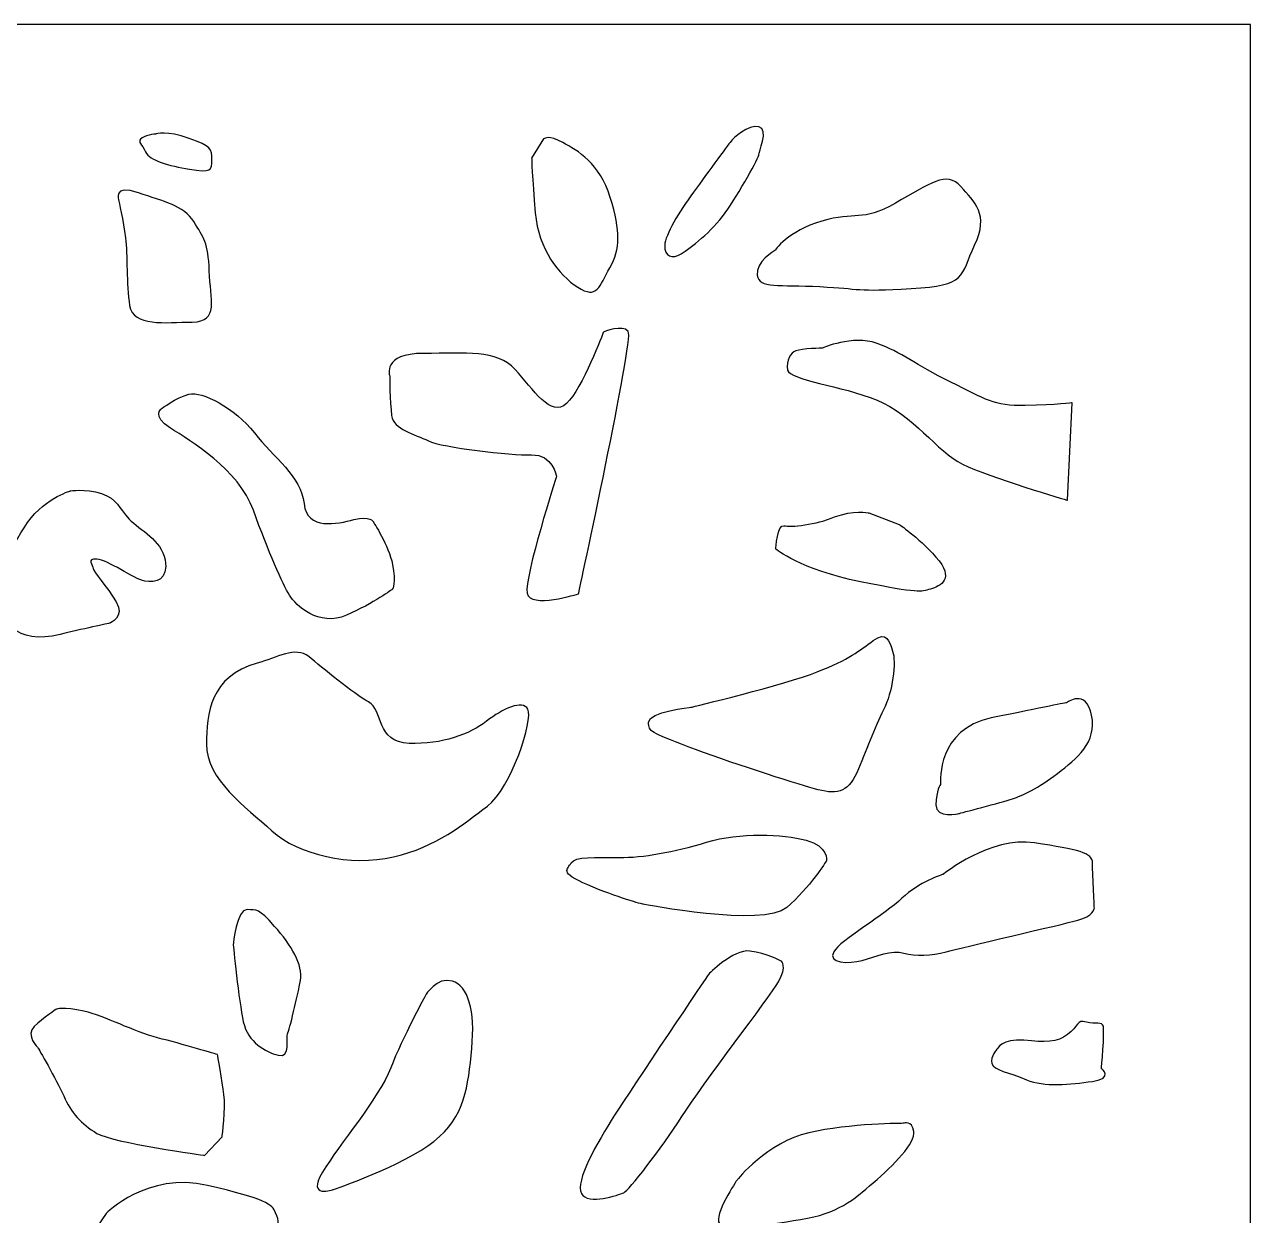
# Model space of a CAD drawing. Header units: centimetres. Extents: x -8.7 to 7.6, y -8.2 to 11.4.
# Drawn here: x 4.993 to 7.594, y 8.882 to 11.408 of the extents above; entities that cross this region are included whole.
import ezdxf

# ---------------------------------------------------------------- set-up
doc = ezdxf.new("R2010")
doc.units = ezdxf.units.CM
doc.header["$MEASUREMENT"] = 0
doc.layers.add('layer 1', color=7, linetype='Continuous')

msp = doc.modelspace()

# ---------------------------------------------------------------- linework, layer by layer
at = {"layer": 'layer 1', "color": 142}
for points, knots in [([(0.02549, 11.40766), (0.02549, 11.40766), (7.59368, 11.40766), (7.59368, 11.40766), (7.59368, 11.40766), (7.59368, 11.40766), (7.59368, -8.21043), (7.59368, -8.21043), (7.59368, -8.21043), (7.59368, -8.21043), (0.02549, -8.21043), (0.02549, -8.21043), (0.02549, -8.21043), (0.02549, -8.21043), (0.02549, 11.40766), (0.02549, 11.40766)], [0, 0, 0, 0, 0.2, 0.2, 0.2, 0.2, 0.4, 0.4, 0.4, 0.4, 0.6, 0.6, 0.6, 0.6, 1, 1, 1, 1]), ([(5.27157, 11.17535), (5.27157, 11.17535), (5.29486, 11.18379), (5.34241, 11.16621), (5.34241, 11.16621), (5.38993, 11.14863), (5.38993, 11.14511), (5.3909, 11.1212), (5.3909, 11.1212), (5.39186, 11.09729), (5.38799, 11.09377), (5.34337, 11.1008), (5.34337, 11.1008), (5.29874, 11.10784), (5.25897, 11.11908), (5.25025, 11.13737), (5.25025, 11.13737), (5.24151, 11.15566), (5.23375, 11.15707), (5.23957, 11.1648), (5.23957, 11.1648), (5.24539, 11.17254), (5.27157, 11.17535), (5.27157, 11.17535)], [0, 0, 0, 0, 0.1428571, 0.1428571, 0.1428571, 0.1428571, 0.2857143, 0.2857143, 0.2857143, 0.2857143, 0.4285714, 0.4285714, 0.4285714, 0.4285714, 0.5714286, 0.5714286, 0.5714286, 0.5714286, 0.7142857, 0.7142857, 0.7142857, 0.7142857, 1, 1, 1, 1]), ([(6.49194, 11.16059), (6.49485, 11.1648), (6.52881, 11.19645), (6.55111, 11.19083), (6.55111, 11.19083), (6.57342, 11.18519), (6.54916, 11.13526), (6.55111, 11.13175), (6.55111, 11.13175), (6.55306, 11.12823), (6.50746, 11.04806), (6.47932, 11.00797), (6.47932, 11.00797), (6.45119, 10.96788), (6.4056, 10.93342), (6.3862, 10.92146), (6.3862, 10.92146), (6.36679, 10.90951), (6.35031, 10.91584), (6.35127, 10.93905), (6.35127, 10.93905), (6.35225, 10.96226), (6.38135, 11.00938), (6.41239, 11.05227), (6.41239, 11.05227), (6.44342, 11.09518), (6.49194, 11.16059), (6.49194, 11.16059)], [0, 0, 0, 0, 0.125, 0.125, 0.125, 0.125, 0.25, 0.25, 0.25, 0.25, 0.375, 0.375, 0.375, 0.375, 0.5, 0.5, 0.5, 0.5, 0.625, 0.625, 0.625, 0.625, 0.75, 0.75, 0.75, 0.75, 1, 1, 1, 1]), ([(6.0942, 11.16551), (6.10002, 11.16621), (6.10293, 11.17395), (6.13495, 11.15707), (6.13495, 11.15707), (6.16695, 11.14019), (6.21352, 11.11417), (6.23584, 11.04103), (6.23584, 11.04103), (6.25815, 10.96788), (6.25718, 10.93271), (6.23487, 10.89192), (6.23487, 10.89192), (6.21256, 10.85114), (6.2077, 10.82441), (6.16695, 10.85044), (6.16695, 10.85044), (6.12622, 10.87646), (6.08354, 10.93131), (6.07675, 11.00797), (6.07675, 11.00797), (6.06996, 11.08463), (6.06898, 11.12401), (6.06898, 11.12401), (6.06898, 11.12401), (6.06898, 11.12401), (6.0942, 11.16551), (6.0942, 11.16551)], [0, 0, 0, 0, 0.125, 0.125, 0.125, 0.125, 0.25, 0.25, 0.25, 0.25, 0.375, 0.375, 0.375, 0.375, 0.5, 0.5, 0.5, 0.5, 0.625, 0.625, 0.625, 0.625, 0.75, 0.75, 0.75, 0.75, 1, 1, 1, 1]), ([(6.58464, 10.92823), (6.58464, 10.92823), (6.612, 10.96931), (6.68428, 10.99056), (6.68428, 10.99056), (6.75656, 11.0118), (6.76828, 10.98772), (6.84057, 11.0288), (6.84057, 11.0288), (6.91286, 11.06987), (6.94997, 11.0982), (6.97927, 11.0642), (6.97927, 11.0642), (7.00858, 11.03021), (7.03983, 11.00613), (7.00858, 10.93957), (7.00858, 10.93957), (6.97732, 10.87299), (6.99296, 10.85458), (6.87378, 10.8475), (6.87378, 10.8475), (6.75461, 10.84042), (6.76828, 10.8475), (6.68038, 10.85175), (6.68038, 10.85175), (6.59246, 10.856), (6.55144, 10.8475), (6.54753, 10.87583), (6.54753, 10.87583), (6.54362, 10.90416), (6.58464, 10.92823), (6.58464, 10.92823)], [0, 0, 0, 0, 0.1111111, 0.1111111, 0.1111111, 0.1111111, 0.2222222, 0.2222222, 0.2222222, 0.2222222, 0.3333333, 0.3333333, 0.3333333, 0.3333333, 0.4444444, 0.4444444, 0.4444444, 0.4444444, 0.5555556, 0.5555556, 0.5555556, 0.5555556, 0.6666667, 0.6666667, 0.6666667, 0.6666667, 0.7777778, 0.7777778, 0.7777778, 0.7777778, 1, 1, 1, 1]), ([(5.193, 11.03469), (5.193, 11.03469), (5.17942, 11.06986), (5.23472, 11.05087), (5.23472, 11.05087), (5.29001, 11.03188), (5.33076, 11.02344), (5.3521, 10.98969), (5.3521, 10.98969), (5.37344, 10.95593), (5.38314, 10.94538), (5.38508, 10.8849), (5.38508, 10.8849), (5.38701, 10.82441), (5.4074, 10.77729), (5.34919, 10.77658), (5.34919, 10.77658), (5.29098, 10.77588), (5.22405, 10.76604), (5.21628, 10.81175), (5.21628, 10.81175), (5.20852, 10.85746), (5.21241, 10.91866), (5.20755, 10.95523), (5.20755, 10.95523), (5.20271, 10.99179), (5.193, 11.03469), (5.193, 11.03469)], [0, 0, 0, 0, 0.125, 0.125, 0.125, 0.125, 0.25, 0.25, 0.25, 0.25, 0.375, 0.375, 0.375, 0.375, 0.5, 0.5, 0.5, 0.5, 0.625, 0.625, 0.625, 0.625, 0.75, 0.75, 0.75, 0.75, 1, 1, 1, 1]), ([(5.76803, 10.66196), (5.76803, 10.66196), (5.75044, 10.71012), (5.84032, 10.71012), (5.84032, 10.71012), (5.93018, 10.71012), (5.99465, 10.71861), (6.03371, 10.67612), (6.03371, 10.67612), (6.0728, 10.63363), (6.10992, 10.57274), (6.14312, 10.60389), (6.14312, 10.60389), (6.17634, 10.63505), (6.22127, 10.75544), (6.22127, 10.75544), (6.22127, 10.75544), (6.22127, 10.75544), (6.2623, 10.77243), (6.27402, 10.75685), (6.27402, 10.75685), (6.28574, 10.74128), (6.16853, 10.20023), (6.16853, 10.20023), (6.16853, 10.20023), (6.16853, 10.20023), (6.06498, 10.16766), (6.05912, 10.20165), (6.05912, 10.20165), (6.05326, 10.23564), (6.12164, 10.44951), (6.12164, 10.44951), (6.12164, 10.44951), (6.12164, 10.44951), (6.11383, 10.49624), (6.06889, 10.49484), (6.06889, 10.49484), (6.02396, 10.49342), (5.87938, 10.51041), (5.85008, 10.52457), (5.85008, 10.52457), (5.82077, 10.53874), (5.77585, 10.54865), (5.77193, 10.57839), (5.77193, 10.57839), (5.76803, 10.60814), (5.76803, 10.66196), (5.76803, 10.66196)], [0, 0, 0, 0, 0.0769231, 0.0769231, 0.0769231, 0.0769231, 0.1538462, 0.1538462, 0.1538462, 0.1538462, 0.2307692, 0.2307692, 0.2307692, 0.2307692, 0.3076923, 0.3076923, 0.3076923, 0.3076923, 0.3846154, 0.3846154, 0.3846154, 0.3846154, 0.4615385, 0.4615385, 0.4615385, 0.4615385, 0.5384615, 0.5384615, 0.5384615, 0.5384615, 0.6153846, 0.6153846, 0.6153846, 0.6153846, 0.6923077, 0.6923077, 0.6923077, 0.6923077, 0.7692308, 0.7692308, 0.7692308, 0.7692308, 0.8461538, 0.8461538, 0.8461538, 0.8461538, 1, 1, 1, 1]), ([(6.68624, 10.72145), (6.68624, 10.72145), (6.74875, 10.74977), (6.8015, 10.73136), (6.8015, 10.73136), (6.85425, 10.71295), (6.8816, 10.68603), (6.95779, 10.64921), (6.95779, 10.64921), (7.03398, 10.61239), (7.04766, 10.59823), (7.11603, 10.59964), (7.11603, 10.59964), (7.18441, 10.60106), (7.21567, 10.6053), (7.21567, 10.6053), (7.21567, 10.6053), (7.21567, 10.6053), (7.2059, 10.39852), (7.2059, 10.39852), (7.2059, 10.39852), (7.2059, 10.39852), (7.03788, 10.4481), (6.98319, 10.475), (6.98319, 10.475), (6.92849, 10.50192), (6.87769, 10.57981), (6.8015, 10.61097), (6.8015, 10.61097), (6.72531, 10.64213), (6.6159, 10.65347), (6.612, 10.67471), (6.612, 10.67471), (6.60809, 10.69596), (6.61785, 10.71153), (6.62958, 10.71578), (6.62958, 10.71578), (6.6413, 10.72003), (6.68624, 10.72145), (6.68624, 10.72145)], [0, 0, 0, 0, 0.0909091, 0.0909091, 0.0909091, 0.0909091, 0.1818182, 0.1818182, 0.1818182, 0.1818182, 0.2727273, 0.2727273, 0.2727273, 0.2727273, 0.3636364, 0.3636364, 0.3636364, 0.3636364, 0.4545455, 0.4545455, 0.4545455, 0.4545455, 0.5454545, 0.5454545, 0.5454545, 0.5454545, 0.6363636, 0.6363636, 0.6363636, 0.6363636, 0.7272727, 0.7272727, 0.7272727, 0.7272727, 0.8181818, 0.8181818, 0.8181818, 0.8181818, 1, 1, 1, 1]), ([(5.28354, 10.59256), (5.28354, 10.59256), (5.26204, 10.57839), (5.30307, 10.55149), (5.30307, 10.55149), (5.34409, 10.52457), (5.44764, 10.4651), (5.47889, 10.37728), (5.47889, 10.37728), (5.51016, 10.28946), (5.54142, 10.22006), (5.55509, 10.1974), (5.55509, 10.1974), (5.56877, 10.17474), (5.61761, 10.12942), (5.67622, 10.15491), (5.67622, 10.15491), (5.73482, 10.1804), (5.77388, 10.21014), (5.77388, 10.21014), (5.77388, 10.21014), (5.77388, 10.21014), (5.78171, 10.22289), (5.77388, 10.26255), (5.77388, 10.26255), (5.76608, 10.30221), (5.73286, 10.3532), (5.73286, 10.3532), (5.73286, 10.3532), (5.73286, 10.3532), (5.727, 10.36594), (5.69184, 10.35745), (5.69184, 10.35745), (5.65668, 10.34895), (5.59221, 10.33337), (5.58635, 10.39144), (5.58635, 10.39144), (5.58049, 10.44951), (5.52188, 10.48917), (5.48086, 10.54157), (5.48086, 10.54157), (5.43982, 10.59398), (5.36948, 10.6308), (5.34214, 10.62372), (5.34214, 10.62372), (5.31479, 10.61664), (5.28354, 10.59256), (5.28354, 10.59256)], [0, 0, 0, 0, 0.0769231, 0.0769231, 0.0769231, 0.0769231, 0.1538462, 0.1538462, 0.1538462, 0.1538462, 0.2307692, 0.2307692, 0.2307692, 0.2307692, 0.3076923, 0.3076923, 0.3076923, 0.3076923, 0.3846154, 0.3846154, 0.3846154, 0.3846154, 0.4615385, 0.4615385, 0.4615385, 0.4615385, 0.5384615, 0.5384615, 0.5384615, 0.5384615, 0.6153846, 0.6153846, 0.6153846, 0.6153846, 0.6923077, 0.6923077, 0.6923077, 0.6923077, 0.7692308, 0.7692308, 0.7692308, 0.7692308, 0.8461538, 0.8461538, 0.8461538, 0.8461538, 1, 1, 1, 1]), ([(5.09013, 10.41835), (5.09013, 10.41835), (5.02957, 10.40135), (4.99244, 10.34045), (4.99244, 10.34045), (4.95533, 10.27955), (4.93189, 10.23706), (4.93383, 10.19882), (4.93383, 10.19882), (4.93658, 10.14501), (4.97581, 10.09061), (5.06863, 10.11383), (5.06863, 10.11383), (5.11157, 10.12458), (5.17413, 10.13792), (5.17413, 10.13792), (5.17413, 10.13792), (5.17413, 10.13792), (5.20734, 10.15066), (5.18781, 10.18324), (5.18781, 10.18324), (5.16827, 10.21582), (5.13896, 10.24697), (5.13896, 10.25406), (5.13896, 10.25406), (5.13896, 10.26113), (5.12334, 10.2753), (5.14678, 10.27388), (5.14678, 10.27388), (5.17022, 10.27247), (5.22493, 10.23139), (5.24837, 10.22714), (5.24837, 10.22714), (5.27182, 10.22289), (5.29916, 10.22997), (5.29135, 10.27247), (5.29135, 10.27247), (5.28354, 10.31496), (5.2386, 10.33479), (5.21515, 10.35886), (5.21515, 10.35886), (5.19171, 10.38294), (5.19171, 10.40135), (5.15654, 10.41269), (5.15654, 10.41269), (5.12138, 10.42402), (5.09013, 10.41835), (5.09013, 10.41835)], [0, 0, 0, 0, 0.0769231, 0.0769231, 0.0769231, 0.0769231, 0.1538462, 0.1538462, 0.1538462, 0.1538462, 0.2307692, 0.2307692, 0.2307692, 0.2307692, 0.3076923, 0.3076923, 0.3076923, 0.3076923, 0.3846154, 0.3846154, 0.3846154, 0.3846154, 0.4615385, 0.4615385, 0.4615385, 0.4615385, 0.5384615, 0.5384615, 0.5384615, 0.5384615, 0.6153846, 0.6153846, 0.6153846, 0.6153846, 0.6923077, 0.6923077, 0.6923077, 0.6923077, 0.7692308, 0.7692308, 0.7692308, 0.7692308, 0.8461538, 0.8461538, 0.8461538, 0.8461538, 1, 1, 1, 1]), ([(6.58659, 10.29512), (6.58659, 10.29512), (6.63935, 10.25122), (6.76633, 10.22573), (6.76633, 10.22573), (6.89333, 10.20023), (6.89333, 10.20448), (6.91481, 10.21014), (6.91481, 10.21014), (6.93629, 10.21582), (6.96755, 10.23281), (6.92653, 10.27813), (6.92653, 10.27813), (6.8855, 10.32346), (6.84839, 10.34753), (6.84839, 10.34753), (6.84839, 10.34753), (6.84839, 10.34753), (6.78392, 10.37161), (6.78392, 10.37161), (6.78392, 10.37161), (6.78392, 10.37161), (6.7507, 10.37869), (6.71163, 10.36311), (6.71163, 10.36311), (6.67256, 10.34753), (6.61785, 10.34045), (6.60418, 10.3447), (6.60418, 10.3447), (6.59051, 10.34895), (6.58659, 10.29512), (6.58659, 10.29512)], [0, 0, 0, 0, 0.1111111, 0.1111111, 0.1111111, 0.1111111, 0.2222222, 0.2222222, 0.2222222, 0.2222222, 0.3333333, 0.3333333, 0.3333333, 0.3333333, 0.4444444, 0.4444444, 0.4444444, 0.4444444, 0.5555556, 0.5555556, 0.5555556, 0.5555556, 0.6666667, 0.6666667, 0.6666667, 0.6666667, 0.7777778, 0.7777778, 0.7777778, 0.7777778, 1, 1, 1, 1]), ([(6.40687, 9.95945), (6.40687, 9.95945), (6.317, 9.94954), (6.317, 9.92829), (6.317, 9.92829), (6.317, 9.90705), (6.32091, 9.90705), (6.40101, 9.87589), (6.40101, 9.87589), (6.4811, 9.84473), (6.62371, 9.7994), (6.66866, 9.78665), (6.66866, 9.78665), (6.71359, 9.77391), (6.73898, 9.77675), (6.75851, 9.82065), (6.75851, 9.82065), (6.77806, 9.86456), (6.79564, 9.91696), (6.81517, 9.95379), (6.81517, 9.95379), (6.83472, 9.99061), (6.84252, 10.05718), (6.83472, 10.07842), (6.83472, 10.07842), (6.82689, 10.09968), (6.82299, 10.12233), (6.79368, 10.10109), (6.79368, 10.10109), (6.76438, 10.07984), (6.74289, 10.06143), (6.67452, 10.03452), (6.67452, 10.03452), (6.60613, 10.00761), (6.40687, 9.95945), (6.40687, 9.95945)], [0, 0, 0, 0, 0.1, 0.1, 0.1, 0.1, 0.2, 0.2, 0.2, 0.2, 0.3, 0.3, 0.3, 0.3, 0.4, 0.4, 0.4, 0.4, 0.5, 0.5, 0.5, 0.5, 0.6, 0.6, 0.6, 0.6, 0.7, 0.7, 0.7, 0.7, 0.8, 0.8, 0.8, 0.8, 1, 1, 1, 1]), ([(5.48671, 10.05293), (5.52774, 10.06427), (5.56877, 10.08975), (5.59611, 10.0671), (5.59611, 10.0671), (5.62346, 10.04443), (5.69184, 9.98778), (5.7231, 9.97078), (5.7231, 9.97078), (5.75436, 9.95379), (5.73873, 9.88581), (5.80905, 9.88297), (5.80905, 9.88297), (5.87938, 9.88014), (5.938, 9.9028), (5.97317, 9.92971), (5.97317, 9.92971), (6.00834, 9.95663), (6.04936, 9.97645), (6.06108, 9.9552), (6.06108, 9.9552), (6.0728, 9.93396), (6.02591, 9.78808), (5.97512, 9.74983), (5.97512, 9.74983), (5.92432, 9.71159), (5.86766, 9.66344), (5.77585, 9.64219), (5.77585, 9.64219), (5.68402, 9.62095), (5.57462, 9.64644), (5.51797, 9.69743), (5.51797, 9.69743), (5.46131, 9.74842), (5.37926, 9.80649), (5.37926, 9.88155), (5.37926, 9.88155), (5.37926, 9.94549), (5.38709, 10.02542), (5.48671, 10.05293)], [0, 0, 0, 0, 0.0909091, 0.0909091, 0.0909091, 0.0909091, 0.1818182, 0.1818182, 0.1818182, 0.1818182, 0.2727273, 0.2727273, 0.2727273, 0.2727273, 0.3636364, 0.3636364, 0.3636364, 0.3636364, 0.4545455, 0.4545455, 0.4545455, 0.4545455, 0.5454545, 0.5454545, 0.5454545, 0.5454545, 0.6363636, 0.6363636, 0.6363636, 0.6363636, 0.7272727, 0.7272727, 0.7272727, 0.7272727, 0.8181818, 0.8181818, 0.8181818, 0.8181818, 1, 1, 1, 1]), ([(6.93629, 9.79658), (6.93629, 9.80365), (6.92849, 9.91271), (7.04375, 9.93679), (7.04375, 9.93679), (7.15901, 9.96087), (7.20394, 9.96937), (7.20394, 9.96937), (7.20394, 9.96937), (7.20394, 9.96937), (7.24497, 10.00052), (7.25669, 9.94246), (7.25669, 9.94246), (7.26841, 9.88439), (7.22543, 9.85039), (7.18441, 9.81924), (7.18441, 9.81924), (7.14338, 9.78808), (7.11017, 9.7725), (7.08868, 9.76542), (7.08868, 9.76542), (7.06719, 9.75833), (6.97537, 9.73425), (6.97537, 9.73425), (6.97537, 9.73425), (6.97537, 9.73425), (6.92653, 9.72292), (6.92653, 9.75267), (6.92653, 9.75267), (6.92653, 9.78241), (6.93629, 9.79658), (6.93629, 9.79658)], [0, 0, 0, 0, 0.1111111, 0.1111111, 0.1111111, 0.1111111, 0.2222222, 0.2222222, 0.2222222, 0.2222222, 0.3333333, 0.3333333, 0.3333333, 0.3333333, 0.4444444, 0.4444444, 0.4444444, 0.4444444, 0.5555556, 0.5555556, 0.5555556, 0.5555556, 0.6666667, 0.6666667, 0.6666667, 0.6666667, 0.7777778, 0.7777778, 0.7777778, 0.7777778, 1, 1, 1, 1]), ([(6.30528, 9.54163), (6.30528, 9.54163), (6.5612, 9.49207), (6.61004, 9.53455), (6.61004, 9.53455), (6.65888, 9.57704), (6.69404, 9.63369), (6.69404, 9.63369), (6.69404, 9.63369), (6.69404, 9.63369), (6.69991, 9.66485), (6.65107, 9.6776), (6.65107, 9.6776), (6.60223, 9.69035), (6.5104, 9.6946), (6.44008, 9.67335), (6.44008, 9.67335), (6.36975, 9.6521), (6.30528, 9.64077), (6.25448, 9.64077), (6.25448, 9.64077), (6.20369, 9.64077), (6.16071, 9.64361), (6.15289, 9.62945), (6.15289, 9.62945), (6.14509, 9.61528), (6.12554, 9.60962), (6.18806, 9.58271), (6.18806, 9.58271), (6.25058, 9.5558), (6.30528, 9.54163), (6.30528, 9.54163)], [0, 0, 0, 0, 0.1111111, 0.1111111, 0.1111111, 0.1111111, 0.2222222, 0.2222222, 0.2222222, 0.2222222, 0.3333333, 0.3333333, 0.3333333, 0.3333333, 0.4444444, 0.4444444, 0.4444444, 0.4444444, 0.5555556, 0.5555556, 0.5555556, 0.5555556, 0.6666667, 0.6666667, 0.6666667, 0.6666667, 0.7777778, 0.7777778, 0.7777778, 0.7777778, 1, 1, 1, 1]), ([(6.94215, 9.60537), (6.94215, 9.60537), (7.0418, 9.6861), (7.13557, 9.67194), (7.13557, 9.67194), (7.22935, 9.65777), (7.25865, 9.65069), (7.25865, 9.62945), (7.25865, 9.62945), (7.25865, 9.6082), (7.26255, 9.53313), (7.26255, 9.53313), (7.26255, 9.53313), (7.26255, 9.53313), (7.2606, 9.51614), (7.22739, 9.50764), (7.22739, 9.50764), (7.19418, 9.49914), (6.97927, 9.44957), (6.94801, 9.44108), (6.94801, 9.44108), (6.91676, 9.43258), (6.88355, 9.43116), (6.85816, 9.43823), (6.85816, 9.43823), (6.83276, 9.44532), (6.79954, 9.43116), (6.77023, 9.42266), (6.77023, 9.42266), (6.74093, 9.41416), (6.696, 9.41699), (6.70968, 9.44108), (6.70968, 9.44108), (6.72335, 9.46515), (6.81908, 9.52039), (6.85425, 9.55438), (6.85425, 9.55438), (6.88941, 9.58837), (6.94215, 9.60537), (6.94215, 9.60537)], [0, 0, 0, 0, 0.0909091, 0.0909091, 0.0909091, 0.0909091, 0.1818182, 0.1818182, 0.1818182, 0.1818182, 0.2727273, 0.2727273, 0.2727273, 0.2727273, 0.3636364, 0.3636364, 0.3636364, 0.3636364, 0.4545455, 0.4545455, 0.4545455, 0.4545455, 0.5454545, 0.5454545, 0.5454545, 0.5454545, 0.6363636, 0.6363636, 0.6363636, 0.6363636, 0.7272727, 0.7272727, 0.7272727, 0.7272727, 0.8181818, 0.8181818, 0.8181818, 0.8181818, 1, 1, 1, 1]), ([(5.43592, 9.45665), (5.43592, 9.45665), (5.44373, 9.53172), (5.46522, 9.5303), (5.46522, 9.5303), (5.48671, 9.52889), (5.48866, 9.53455), (5.52383, 9.49489), (5.52383, 9.49489), (5.55899, 9.45523), (5.58439, 9.41275), (5.57853, 9.38017), (5.57853, 9.38017), (5.57267, 9.34759), (5.55509, 9.27394), (5.55118, 9.26686), (5.55118, 9.26686), (5.54727, 9.25978), (5.55899, 9.21445), (5.53164, 9.22154), (5.53164, 9.22154), (5.5043, 9.22862), (5.46717, 9.24845), (5.45741, 9.29235), (5.45741, 9.29235), (5.44764, 9.33626), (5.43592, 9.45665), (5.43592, 9.45665)], [0, 0, 0, 0, 0.125, 0.125, 0.125, 0.125, 0.25, 0.25, 0.25, 0.25, 0.375, 0.375, 0.375, 0.375, 0.5, 0.5, 0.5, 0.5, 0.625, 0.625, 0.625, 0.625, 0.75, 0.75, 0.75, 0.75, 1, 1, 1, 1]), ([(6.44399, 9.39291), (6.44399, 9.39291), (6.49672, 9.44673), (6.5319, 9.44248), (6.5319, 9.44248), (6.56707, 9.43823), (6.59832, 9.42125), (6.59832, 9.42125), (6.59832, 9.42125), (6.59832, 9.42125), (6.612, 9.41132), (6.59246, 9.37734), (6.59246, 9.37734), (6.57292, 9.34334), (6.43032, 9.15922), (6.38733, 9.09123), (6.38733, 9.09123), (6.34435, 9.02325), (6.27402, 8.93402), (6.26425, 8.92977), (6.26425, 8.92977), (6.25448, 8.92552), (6.18806, 8.90286), (6.17439, 8.92835), (6.17439, 8.92835), (6.16071, 8.95385), (6.2076, 9.03599), (6.24472, 9.09407), (6.24472, 9.09407), (6.28184, 9.15214), (6.44399, 9.39291), (6.44399, 9.39291)], [0, 0, 0, 0, 0.1111111, 0.1111111, 0.1111111, 0.1111111, 0.2222222, 0.2222222, 0.2222222, 0.2222222, 0.3333333, 0.3333333, 0.3333333, 0.3333333, 0.4444444, 0.4444444, 0.4444444, 0.4444444, 0.5555556, 0.5555556, 0.5555556, 0.5555556, 0.6666667, 0.6666667, 0.6666667, 0.6666667, 0.7777778, 0.7777778, 0.7777778, 0.7777778, 1, 1, 1, 1]), ([(5.84422, 9.34901), (5.84422, 9.34901), (5.86766, 9.38867), (5.90088, 9.37875), (5.90088, 9.37875), (5.93409, 9.36884), (5.94972, 9.31643), (5.9419, 9.2357), (5.9419, 9.2357), (5.93409, 9.15497), (5.92823, 9.09123), (5.8618, 9.03883), (5.8618, 9.03883), (5.79538, 8.98642), (5.64886, 8.93685), (5.64886, 8.93685), (5.64886, 8.93685), (5.64886, 8.93685), (5.59025, 8.91561), (5.62541, 8.97367), (5.62541, 8.97367), (5.66058, 9.03175), (5.74458, 9.12948), (5.76999, 9.19462), (5.76999, 9.19462), (5.79538, 9.25978), (5.84422, 9.34901), (5.84422, 9.34901)], [0, 0, 0, 0, 0.125, 0.125, 0.125, 0.125, 0.25, 0.25, 0.25, 0.25, 0.375, 0.375, 0.375, 0.375, 0.5, 0.5, 0.5, 0.5, 0.625, 0.625, 0.625, 0.625, 0.75, 0.75, 0.75, 0.75, 1, 1, 1, 1]), ([(5.02174, 9.23712), (5.02174, 9.23712), (4.9944, 9.26403), (5.01394, 9.28244), (5.01394, 9.28244), (5.03347, 9.30085), (5.06082, 9.31927), (5.06082, 9.31927), (5.06082, 9.31927), (5.06082, 9.31927), (5.0745, 9.32493), (5.11942, 9.31502), (5.11942, 9.31502), (5.16437, 9.3051), (5.22493, 9.27111), (5.27571, 9.25836), (5.27571, 9.25836), (5.32651, 9.24561), (5.4027, 9.22295), (5.4027, 9.22295), (5.4027, 9.22295), (5.4027, 9.22295), (5.41247, 9.1663), (5.41637, 9.13797), (5.41637, 9.13797), (5.42029, 9.10965), (5.41247, 9.04874), (5.41247, 9.04874), (5.41247, 9.04874), (5.41247, 9.04874), (5.37535, 9.00909), (5.37535, 9.00909), (5.37535, 9.00909), (5.37535, 9.00909), (5.17999, 9.03599), (5.14678, 9.05583), (5.14678, 9.05583), (5.11356, 9.07565), (5.09208, 9.09973), (5.07645, 9.13514), (5.07645, 9.13514), (5.06082, 9.17054), (5.02174, 9.23712), (5.02174, 9.23712)], [0, 0, 0, 0, 0.0833333, 0.0833333, 0.0833333, 0.0833333, 0.1666667, 0.1666667, 0.1666667, 0.1666667, 0.25, 0.25, 0.25, 0.25, 0.3333333, 0.3333333, 0.3333333, 0.3333333, 0.4166667, 0.4166667, 0.4166667, 0.4166667, 0.5, 0.5, 0.5, 0.5, 0.5833333, 0.5833333, 0.5833333, 0.5833333, 0.6666667, 0.6666667, 0.6666667, 0.6666667, 0.75, 0.75, 0.75, 0.75, 0.8333333, 0.8333333, 0.8333333, 0.8333333, 1, 1, 1, 1]), ([(7.05653, 9.23498), (7.05653, 9.23498), (7.06719, 9.25748), (7.11278, 9.25327), (7.11278, 9.25327), (7.15838, 9.24904), (7.1836, 9.24764), (7.20591, 9.26522), (7.20591, 9.26522), (7.22823, 9.28281), (7.22532, 9.29827), (7.24568, 9.29195), (7.24568, 9.29195), (7.26606, 9.28562), (7.27867, 9.29405), (7.28157, 9.28281), (7.28157, 9.28281), (7.28448, 9.27155), (7.2777, 9.19278), (7.2777, 9.19278), (7.2777, 9.19278), (7.2777, 9.19278), (7.30486, 9.17308), (7.25829, 9.16605), (7.25829, 9.16605), (7.21173, 9.15903), (7.15547, 9.1534), (7.11861, 9.16957), (7.11861, 9.16957), (7.08174, 9.18575), (7.04876, 9.18926), (7.04488, 9.20403), (7.04488, 9.20403), (7.041, 9.2188), (7.05653, 9.23498), (7.05653, 9.23498)], [0, 0, 0, 0, 0.1, 0.1, 0.1, 0.1, 0.2, 0.2, 0.2, 0.2, 0.3, 0.3, 0.3, 0.3, 0.4, 0.4, 0.4, 0.4, 0.5, 0.5, 0.5, 0.5, 0.6, 0.6, 0.6, 0.6, 0.7, 0.7, 0.7, 0.7, 0.8, 0.8, 0.8, 0.8, 1, 1, 1, 1]), ([(6.50455, 8.95668), (6.50455, 8.95668), (6.56901, 9.03741), (6.65693, 9.05724), (6.65693, 9.05724), (6.74484, 9.07707), (6.85816, 9.07707), (6.85816, 9.07707), (6.85816, 9.07707), (6.85816, 9.07707), (6.87574, 9.08415), (6.87964, 9.06008), (6.87964, 9.06008), (6.88355, 9.03599), (6.83667, 8.98784), (6.79368, 8.95102), (6.79368, 8.95102), (6.7507, 8.91419), (6.71944, 8.88586), (6.63935, 8.87312), (6.63935, 8.87312), (6.55925, 8.86037), (6.4811, 8.84762), (6.46743, 8.86462), (6.46743, 8.86462), (6.45376, 8.88162), (6.50455, 8.95668), (6.50455, 8.95668)], [0, 0, 0, 0, 0.125, 0.125, 0.125, 0.125, 0.25, 0.25, 0.25, 0.25, 0.375, 0.375, 0.375, 0.375, 0.5, 0.5, 0.5, 0.5, 0.625, 0.625, 0.625, 0.625, 0.75, 0.75, 0.75, 0.75, 1, 1, 1, 1]), ([(5.16632, 8.88586), (5.16632, 8.88586), (5.25423, 8.9751), (5.38121, 8.94535), (5.38121, 8.94535), (5.5082, 8.91561), (5.51797, 8.90569), (5.52578, 8.88728), (5.52578, 8.88728), (5.5336, 8.86887), (5.5375, 8.86037), (5.51211, 8.84054), (5.51211, 8.84054), (5.48671, 8.82071), (5.42419, 8.77822), (5.39879, 8.72723), (5.39879, 8.72723), (5.3734, 8.67624), (5.40662, 8.638), (5.33042, 8.63092), (5.33042, 8.63092), (5.25423, 8.62384), (5.23469, 8.60968), (5.23469, 8.60968), (5.23469, 8.60968), (5.23469, 8.60968), (5.22297, 8.60118), (5.24641, 8.57569), (5.24641, 8.57569), (5.26985, 8.55019), (5.30307, 8.50911), (5.29916, 8.46805), (5.29916, 8.46805), (5.29526, 8.42697), (5.24055, 8.36889), (5.20148, 8.37173), (5.20148, 8.37173), (5.16241, 8.37456), (5.12724, 8.40997), (5.1292, 8.45105), (5.1292, 8.45105), (5.13115, 8.49212), (5.16632, 8.55161), (5.13896, 8.5941), (5.13896, 8.5941), (5.11162, 8.63658), (5.09793, 8.69041), (5.09793, 8.73998), (5.09793, 8.73998), (5.09793, 8.78955), (5.12724, 8.82779), (5.12724, 8.82779), (5.12724, 8.82779), (5.12724, 8.82779), (5.16632, 8.88586), (5.16632, 8.88586)], [0, 0, 0, 0, 0.0666667, 0.0666667, 0.0666667, 0.0666667, 0.1333333, 0.1333333, 0.1333333, 0.1333333, 0.2, 0.2, 0.2, 0.2, 0.2666667, 0.2666667, 0.2666667, 0.2666667, 0.3333333, 0.3333333, 0.3333333, 0.3333333, 0.4, 0.4, 0.4, 0.4, 0.4666667, 0.4666667, 0.4666667, 0.4666667, 0.5333333, 0.5333333, 0.5333333, 0.5333333, 0.6, 0.6, 0.6, 0.6, 0.6666667, 0.6666667, 0.6666667, 0.6666667, 0.7333333, 0.7333333, 0.7333333, 0.7333333, 0.8, 0.8, 0.8, 0.8, 0.8666667, 0.8666667, 0.8666667, 0.8666667, 1, 1, 1, 1])]:
    msp.add_open_spline(points, degree=3, knots=knots, dxfattribs=at)

doc.saveas('drawing.dxf')
